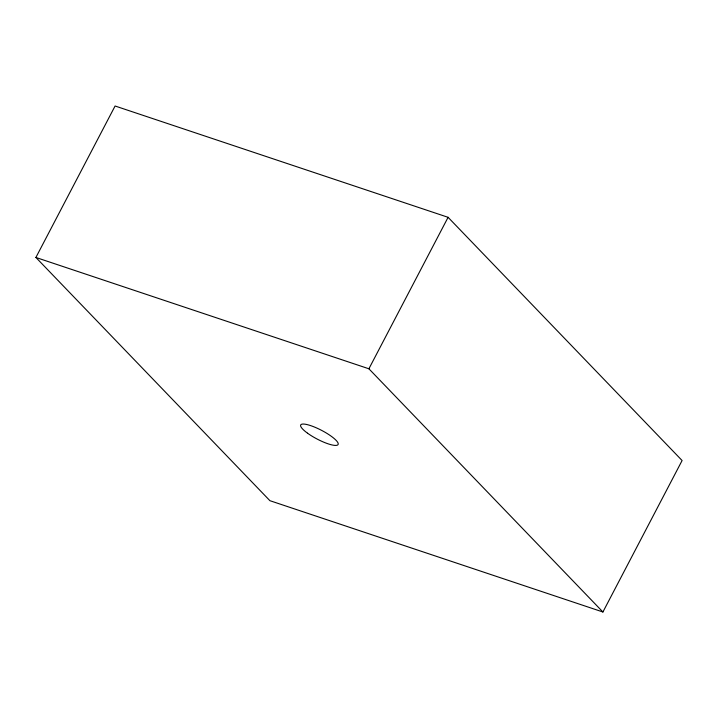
<?xml version="1.0" encoding="UTF-8"?>
<svg xmlns="http://www.w3.org/2000/svg" width="718" height="718" viewBox="0 0 718 718"><rect width="100%" height="100%" fill="white"/><g stroke="black" fill="none" stroke-linecap="round" stroke-linejoin="round"><path stroke-width="1.08" d="M35.9 257.466L115.086 106.004L448.086 217.312L682.1 460.534L602.914 611.996L269.914 500.688L35.9 257.466L368.899 368.783L602.914 611.996M368.899 368.783L448.086 217.312M307.555 433.205A21.082 4.882 27.6 0 0 337.998 444.657A21.082 4.882 27.6 0 0 312.671 426.339A21.082 4.882 27.6 0 0 307.555 433.205"/></g></svg>
